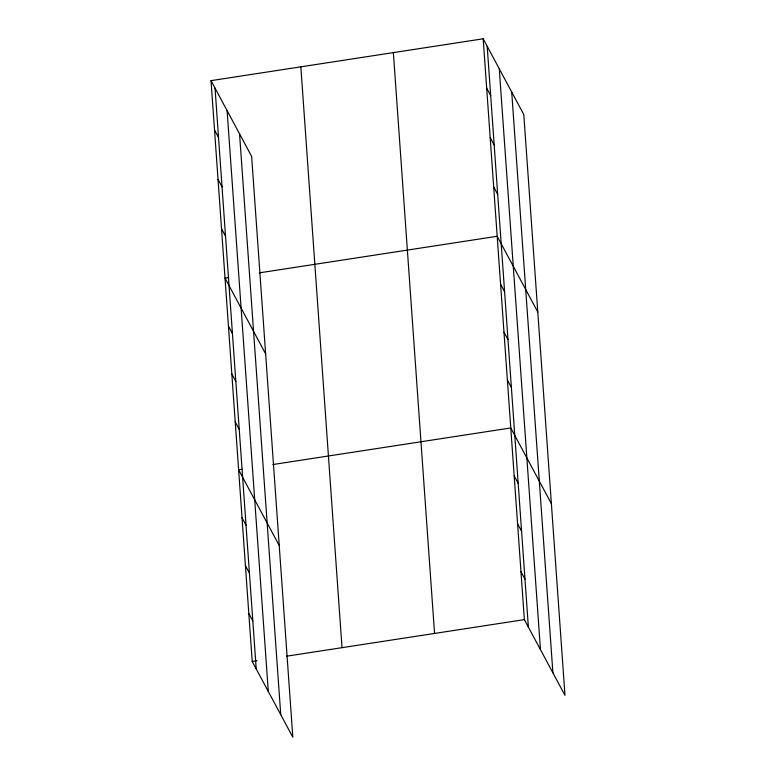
<?xml version="1.0" encoding="UTF-8"?>
<svg xmlns="http://www.w3.org/2000/svg" width="776" height="776" viewBox="0 0 776 776"><rect width="100%" height="100%" fill="white"/><g stroke="black" fill="none" stroke-linecap="round" stroke-linejoin="round"><path stroke-width="1.16" d="M211.024 80.646L251.628 156.374L292.824 737.2L252.219 661.472L211.024 80.646L483.176 38.8L523.781 114.528L564.976 695.354L524.372 619.626L483.176 38.8M228.571 277.585L225.03 278.128L265.635 353.856M259.3 272.861L497.183 236.282L537.787 312.01M242.17 469.257L238.62 469.8L279.224 545.528M272.89 464.533L510.783 427.954L551.387 503.682M252.219 661.472L256.943 660.745M286.49 656.205L524.372 619.626M486.678 88.173L490.694 95.652M490.18 137.536L494.196 145.015M493.681 186.909L497.697 194.388M500.588 284.2L504.594 291.679M503.983 332.118L507.989 339.597M507.378 380.036L511.394 387.515M514.178 475.872L518.184 483.351M517.573 523.79L521.588 531.269M520.977 571.708L524.983 579.187M214.525 130.019L218.531 137.498M218.027 179.392L222.033 186.861M221.529 228.755L225.535 236.234M228.425 326.046L232.441 333.525M231.83 373.964L235.836 381.443M235.225 421.882L239.231 429.361M242.025 517.718L246.031 525.197M245.42 565.636L249.426 573.115M248.815 613.554L252.83 621.033M511.704 92.004L552.9 672.831M499.269 68.802L540.455 649.628M487.192 46.279L528.378 627.105M393.364 52.613L434.56 633.439M300.836 66.833L342.022 647.659M239.551 133.85L280.747 714.677M227.106 110.648L268.302 691.474M215.03 88.124L256.225 668.951"/></g></svg>
